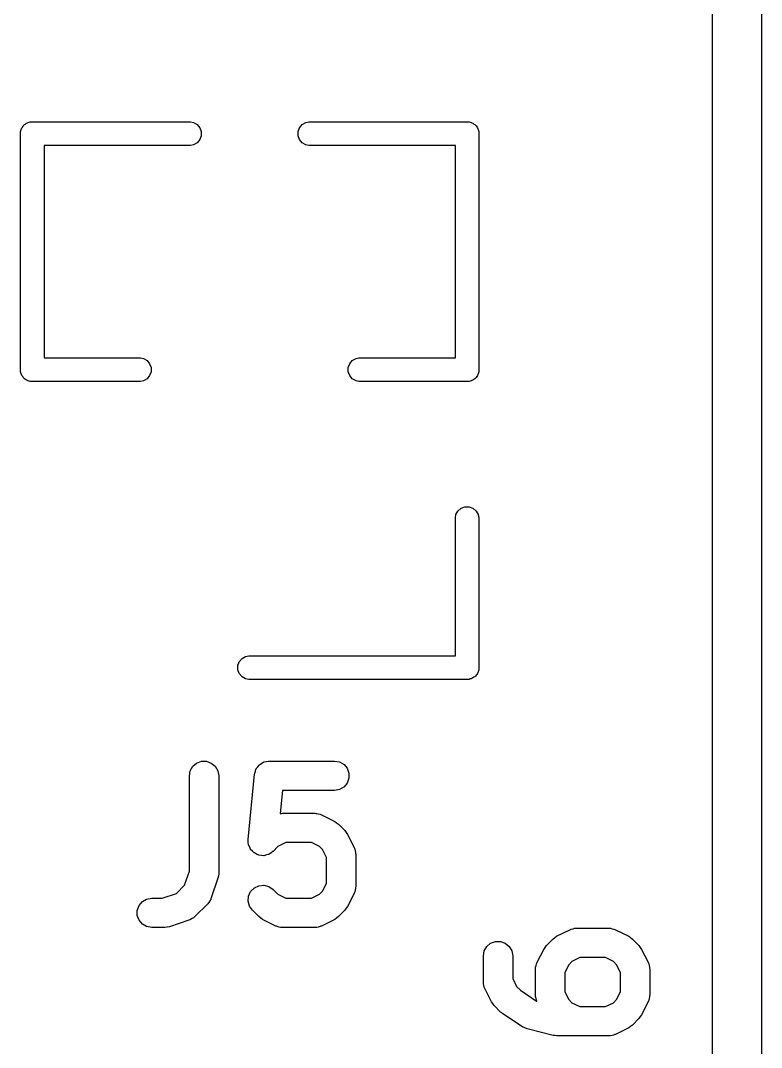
# Model space of a CAD drawing. Extents: x 10 to 287, y -200 to -10.
# Drawn here: x 135.99 to 139.77, y -119.03 to -113.79 of the extents above; entities that cross this region are included whole.
import ezdxf

# ---------------------------------------------------------------- set-up
doc = ezdxf.new("R2010")
doc.units = 0
doc.header["$MEASUREMENT"] = 0
doc.layers.add('BLACK', color=7, linetype='CONTINUOUS')

msp = doc.modelspace()

# ---------------------------------------------------------------- linework, layer by layer
at = {"layer": 'BLACK', "linetype": 'CONTINUOUS'}
for p, q in [((139.773, -81.6831), (139.773, -132.233)), ((139.523, -132.336), (139.523, -97.6737)), ((135.992, -114.351), (135.993, -114.346)), ((135.993, -114.346), (135.995, -114.342)), ((135.995, -114.342), (135.997, -114.337)), ((135.997, -114.337), (136.001, -114.332)), ((136.001, -114.332), (136.003, -114.328)), ((136.003, -114.328), (136.007, -114.324)), ((136.007, -114.324), (136.011, -114.32)), ((136.011, -114.32), (136.015, -114.318)), ((136.015, -114.318), (136.02, -114.314)), ((136.02, -114.314), (136.025, -114.312)), ((136.025, -114.312), (136.029, -114.31)), ((136.029, -114.31), (136.034, -114.309)), ((136.034, -114.309), (136.039, -114.307)), ((136.039, -114.307), (136.045, -114.307)), ((136.045, -114.307), (136.045, -114.307)), ((136.045, -114.307), (136.858, -114.307)), ((136.858, -114.307), (136.873, -114.31)), ((136.873, -114.31), (136.892, -114.32)), ((136.892, -114.32), (136.905, -114.337)), ((136.905, -114.337), (136.912, -114.356)), ((137.408, -114.356), (137.415, -114.337)), ((137.415, -114.337), (137.428, -114.32)), ((137.428, -114.32), (137.447, -114.31)), ((137.447, -114.31), (137.462, -114.307)), ((137.462, -114.307), (138.275, -114.307)), ((138.275, -114.307), (138.281, -114.307)), ((138.275, -114.307), (138.275, -114.307)), ((138.281, -114.307), (138.286, -114.309)), ((138.286, -114.309), (138.291, -114.31)), ((138.291, -114.31), (138.295, -114.312)), ((138.295, -114.312), (138.3, -114.314)), ((138.3, -114.314), (138.305, -114.318)), ((138.305, -114.318), (138.309, -114.32)), ((138.309, -114.32), (138.313, -114.324)), ((138.313, -114.324), (138.317, -114.328)), ((138.317, -114.328), (138.319, -114.332)), ((138.319, -114.332), (138.323, -114.337)), ((138.323, -114.337), (138.325, -114.342)), ((138.325, -114.342), (138.327, -114.346)), ((138.327, -114.346), (138.328, -114.351)), ((135.99, -114.356), (135.992, -114.351)), ((135.99, -114.362), (135.99, -114.356)), ((135.99, -115.577), (135.99, -114.362)), ((136.905, -114.397), (136.892, -114.414)), ((136.912, -114.378), (136.905, -114.397)), ((136.912, -114.356), (136.912, -114.378)), ((137.408, -114.378), (137.408, -114.356)), ((137.415, -114.397), (137.408, -114.378)), ((137.428, -114.414), (137.415, -114.397)), ((138.328, -114.351), (138.33, -114.356)), ((138.33, -114.356), (138.33, -114.362)), ((138.33, -114.362), (138.33, -114.362)), ((138.33, -114.362), (138.33, -115.577)), ((136.858, -114.427), (136.11, -114.427)), ((136.11, -114.427), (136.11, -115.512)), ((136.873, -114.424), (136.858, -114.427)), ((136.892, -114.414), (136.873, -114.424)), ((137.447, -114.424), (137.428, -114.414)), ((137.462, -114.427), (137.447, -114.424)), ((138.21, -114.427), (137.462, -114.427)), ((138.21, -115.512), (138.21, -114.427)), ((136.11, -115.512), (136.602, -115.512)), ((136.602, -115.512), (136.617, -115.515)), ((136.617, -115.515), (136.636, -115.525)), ((136.636, -115.525), (136.649, -115.542)), ((136.649, -115.542), (136.657, -115.561)), ((137.663, -115.561), (137.671, -115.542)), ((137.671, -115.542), (137.684, -115.525)), ((137.684, -115.525), (137.703, -115.515)), ((137.703, -115.515), (137.718, -115.512)), ((137.718, -115.512), (138.21, -115.512)), ((135.99, -115.583), (135.99, -115.577)), ((135.99, -115.577), (135.99, -115.577)), ((135.992, -115.588), (135.99, -115.583)), ((135.993, -115.593), (135.992, -115.588)), ((135.995, -115.597), (135.993, -115.593)), ((135.997, -115.602), (135.995, -115.597)), ((136.001, -115.607), (135.997, -115.602)), ((136.003, -115.611), (136.001, -115.607)), ((136.649, -115.602), (136.636, -115.619)), ((136.657, -115.583), (136.649, -115.602)), ((136.657, -115.561), (136.657, -115.583)), ((137.663, -115.583), (137.663, -115.561)), ((137.671, -115.602), (137.663, -115.583)), ((137.684, -115.619), (137.671, -115.602)), ((138.319, -115.607), (138.317, -115.611)), ((138.323, -115.602), (138.319, -115.607)), ((138.325, -115.597), (138.323, -115.602)), ((138.327, -115.593), (138.325, -115.597)), ((138.328, -115.588), (138.327, -115.593)), ((138.33, -115.583), (138.328, -115.588)), ((138.33, -115.577), (138.33, -115.577)), ((138.33, -115.577), (138.33, -115.583)), ((136.007, -115.615), (136.003, -115.611)), ((136.011, -115.619), (136.007, -115.615)), ((136.015, -115.621), (136.011, -115.619)), ((136.02, -115.625), (136.015, -115.621)), ((136.025, -115.627), (136.02, -115.625)), ((136.029, -115.629), (136.025, -115.627)), ((136.034, -115.63), (136.029, -115.629)), ((136.039, -115.632), (136.034, -115.63)), ((136.045, -115.632), (136.039, -115.632)), ((136.602, -115.632), (136.045, -115.632)), ((136.045, -115.632), (136.045, -115.632)), ((136.617, -115.629), (136.602, -115.632)), ((136.636, -115.619), (136.617, -115.629)), ((137.703, -115.629), (137.684, -115.619)), ((137.718, -115.632), (137.703, -115.629)), ((138.275, -115.632), (137.718, -115.632)), ((138.281, -115.632), (138.275, -115.632)), ((138.275, -115.632), (138.275, -115.632)), ((138.286, -115.63), (138.281, -115.632)), ((138.291, -115.629), (138.286, -115.63)), ((138.295, -115.627), (138.291, -115.629)), ((138.3, -115.625), (138.295, -115.627)), ((138.305, -115.621), (138.3, -115.625)), ((138.309, -115.619), (138.305, -115.621)), ((138.313, -115.615), (138.309, -115.619)), ((138.317, -115.611), (138.313, -115.615)), ((138.223, -116.293), (138.24, -116.279)), ((138.24, -116.279), (138.259, -116.272)), ((138.259, -116.272), (138.281, -116.272)), ((138.281, -116.272), (138.3, -116.279)), ((138.3, -116.279), (138.317, -116.293)), ((138.21, -116.327), (138.213, -116.311)), ((138.21, -117.032), (138.21, -116.327)), ((138.213, -116.311), (138.223, -116.293)), ((138.317, -116.293), (138.327, -116.311)), ((138.327, -116.311), (138.33, -116.327)), ((138.33, -116.327), (138.33, -117.097)), ((137.1, -117.081), (137.107, -117.062)), ((137.107, -117.062), (137.121, -117.045)), ((137.121, -117.045), (137.139, -117.035)), ((137.139, -117.035), (137.155, -117.032)), ((137.155, -117.032), (138.21, -117.032)), ((137.1, -117.103), (137.1, -117.081)), ((137.107, -117.122), (137.1, -117.103)), ((137.121, -117.139), (137.107, -117.122)), ((138.319, -117.127), (138.317, -117.131)), ((138.323, -117.122), (138.319, -117.127)), ((138.325, -117.117), (138.323, -117.122)), ((138.327, -117.113), (138.325, -117.117)), ((138.328, -117.108), (138.327, -117.113)), ((138.33, -117.103), (138.328, -117.108)), ((138.33, -117.097), (138.33, -117.097)), ((138.33, -117.097), (138.33, -117.103)), ((137.139, -117.149), (137.121, -117.139)), ((137.155, -117.152), (137.139, -117.149)), ((138.275, -117.152), (137.155, -117.152)), ((138.281, -117.152), (138.275, -117.152)), ((138.275, -117.152), (138.275, -117.152)), ((138.286, -117.15), (138.281, -117.152)), ((138.291, -117.149), (138.286, -117.15)), ((138.295, -117.147), (138.291, -117.149)), ((138.3, -117.145), (138.295, -117.147)), ((138.305, -117.141), (138.3, -117.145)), ((138.309, -117.139), (138.305, -117.141)), ((138.313, -117.135), (138.309, -117.139)), ((138.317, -117.131), (138.313, -117.135)), ((136.856, -117.618), (136.869, -117.595)), ((136.869, -117.595), (136.889, -117.579)), ((136.889, -117.579), (136.914, -117.57)), ((136.914, -117.57), (136.94, -117.57)), ((136.94, -117.57), (136.964, -117.579)), ((136.964, -117.579), (136.984, -117.595)), ((136.984, -117.595), (136.997, -117.618)), ((137.195, -117.606), (137.202, -117.598)), ((137.202, -117.598), (137.208, -117.59)), ((137.208, -117.59), (137.21, -117.588)), ((137.21, -117.588), (137.212, -117.586)), ((137.212, -117.586), (137.221, -117.581)), ((137.221, -117.581), (137.229, -117.575)), ((137.229, -117.575), (137.232, -117.575)), ((137.232, -117.575), (137.234, -117.573)), ((137.234, -117.573), (137.244, -117.571)), ((137.244, -117.571), (137.254, -117.569)), ((137.254, -117.569), (137.257, -117.569)), ((137.257, -117.569), (137.26, -117.569)), ((137.26, -117.569), (137.593, -117.569)), ((137.593, -117.569), (137.619, -117.573)), ((137.619, -117.573), (137.642, -117.586)), ((137.642, -117.586), (137.658, -117.606)), ((136.852, -117.644), (136.856, -117.618)), ((136.852, -118.131), (136.852, -117.644)), ((136.997, -117.618), (137.002, -117.644)), ((137.002, -117.644), (137.002, -118.144)), ((137.152, -117.97), (137.185, -117.636)), ((137.185, -117.636), (137.186, -117.633)), ((137.186, -117.631), (137.19, -117.621)), ((137.186, -117.633), (137.186, -117.631)), ((137.19, -117.621), (137.192, -117.611)), ((137.192, -117.611), (137.194, -117.609)), ((137.194, -117.609), (137.195, -117.606)), ((137.658, -117.606), (137.667, -117.631)), ((137.667, -117.631), (137.667, -117.657)), ((137.642, -117.701), (137.619, -117.714)), ((137.658, -117.681), (137.642, -117.701)), ((137.667, -117.657), (137.658, -117.681)), ((137.328, -117.719), (137.316, -117.836)), ((137.593, -117.719), (137.328, -117.719)), ((137.619, -117.714), (137.593, -117.719)), ((137.316, -117.836), (137.318, -117.836)), ((137.318, -117.836), (137.322, -117.836)), ((137.322, -117.836), (137.327, -117.835)), ((137.327, -117.835), (137.493, -117.835)), ((137.493, -117.835), (137.498, -117.836)), ((137.498, -117.836), (137.502, -117.836)), ((137.502, -117.836), (137.51, -117.838)), ((137.51, -117.838), (137.519, -117.84)), ((137.519, -117.84), (137.523, -117.842)), ((137.523, -117.842), (137.527, -117.843)), ((137.527, -117.843), (137.594, -117.877)), ((137.594, -117.877), (137.603, -117.884)), ((137.603, -117.884), (137.613, -117.891)), ((137.613, -117.891), (137.646, -117.924)), ((137.646, -117.924), (137.653, -117.934)), ((137.653, -117.934), (137.66, -117.943)), ((137.66, -117.943), (137.694, -118.01)), ((137.153, -117.983), (137.152, -117.97)), ((137.152, -117.97), (137.152, -117.97)), ((137.152, -117.97), (137.152, -117.97)), ((137.154, -117.996), (137.153, -117.983)), ((137.16, -118.008), (137.154, -117.996)), ((137.154, -117.996), (137.154, -117.996)), ((137.154, -117.996), (137.154, -117.996)), ((137.165, -118.019), (137.16, -118.008)), ((137.304, -118.005), (137.28, -118.03)), ((137.344, -117.985), (137.304, -118.005)), ((137.476, -117.985), (137.344, -117.985)), ((137.516, -118.005), (137.476, -117.985)), ((137.532, -118.021), (137.516, -118.005)), ((137.694, -118.01), (137.695, -118.014)), ((137.695, -118.014), (137.697, -118.018)), ((137.697, -118.018), (137.699, -118.027)), ((137.165, -118.02), (137.165, -118.019)), ((137.174, -118.029), (137.165, -118.02)), ((137.165, -118.02), (137.165, -118.02)), ((137.183, -118.038), (137.174, -118.029)), ((137.184, -118.038), (137.183, -118.038)), ((137.183, -118.038), (137.183, -118.038)), ((137.195, -118.044), (137.184, -118.038)), ((137.206, -118.049), (137.195, -118.044)), ((137.207, -118.049), (137.206, -118.049)), ((137.22, -118.051), (137.207, -118.049)), ((137.207, -118.049), (137.207, -118.049)), ((137.232, -118.052), (137.22, -118.051)), ((137.233, -118.052), (137.232, -118.052)), ((137.245, -118.048), (137.233, -118.052)), ((137.233, -118.052), (137.233, -118.052)), ((137.258, -118.045), (137.245, -118.048)), ((137.269, -118.038), (137.258, -118.045)), ((137.258, -118.045), (137.258, -118.045)), ((137.258, -118.045), (137.258, -118.045)), ((137.279, -118.031), (137.269, -118.038)), ((137.28, -118.03), (137.279, -118.03)), ((137.279, -118.03), (137.279, -118.031)), ((137.552, -118.061), (137.532, -118.021)), ((137.552, -118.193), (137.552, -118.061)), ((137.699, -118.027), (137.701, -118.035)), ((137.701, -118.035), (137.701, -118.039)), ((137.701, -118.039), (137.702, -118.044)), ((137.702, -118.044), (137.702, -118.21)), ((136.828, -118.203), (136.852, -118.131)), ((136.998, -118.167), (136.964, -118.267)), ((137, -118.156), (136.998, -118.167)), ((137.002, -118.144), (137, -118.156)), ((136.786, -118.245), (136.828, -118.203)), ((137.165, -118.234), (137.184, -118.216)), ((137.184, -118.216), (137.207, -118.205)), ((137.207, -118.205), (137.233, -118.202)), ((137.233, -118.202), (137.258, -118.209)), ((137.258, -118.209), (137.28, -118.224)), ((137.28, -118.224), (137.304, -118.249)), ((137.532, -118.233), (137.552, -118.193)), ((137.699, -118.227), (137.697, -118.236)), ((137.701, -118.219), (137.699, -118.227)), ((137.702, -118.21), (137.701, -118.215)), ((137.701, -118.215), (137.701, -118.219)), ((136.612, -118.286), (136.634, -118.273)), ((136.634, -118.273), (136.66, -118.269)), ((136.66, -118.269), (136.714, -118.269)), ((136.714, -118.269), (136.786, -118.245)), ((136.961, -118.275), (136.956, -118.283)), ((136.962, -118.271), (136.961, -118.275)), ((136.964, -118.267), (136.962, -118.271)), ((137.152, -118.284), (137.154, -118.258)), ((137.154, -118.258), (137.165, -118.234)), ((137.304, -118.249), (137.344, -118.269)), ((137.344, -118.269), (137.476, -118.269)), ((137.476, -118.269), (137.516, -118.249)), ((137.516, -118.249), (137.532, -118.233)), ((137.694, -118.244), (137.66, -118.311)), ((137.695, -118.24), (137.694, -118.244)), ((137.697, -118.236), (137.695, -118.24)), ((136.586, -118.331), (136.595, -118.306)), ((136.586, -118.357), (136.586, -118.331)), ((136.595, -118.306), (136.612, -118.286)), ((136.946, -118.297), (136.88, -118.363)), ((136.949, -118.293), (136.946, -118.297)), ((136.952, -118.29), (136.949, -118.293)), ((136.956, -118.283), (136.952, -118.29)), ((137.159, -118.309), (137.152, -118.284)), ((137.174, -118.33), (137.159, -118.309)), ((137.207, -118.363), (137.174, -118.33)), ((137.646, -118.33), (137.613, -118.363)), ((137.653, -118.32), (137.646, -118.33)), ((137.66, -118.311), (137.653, -118.32)), ((136.595, -118.381), (136.586, -118.357)), ((136.612, -118.401), (136.595, -118.381)), ((136.85, -118.381), (136.75, -118.415)), ((136.854, -118.379), (136.85, -118.381)), ((136.858, -118.378), (136.854, -118.379)), ((136.866, -118.373), (136.858, -118.378)), ((136.873, -118.369), (136.866, -118.373)), ((136.876, -118.366), (136.873, -118.369)), ((136.88, -118.363), (136.876, -118.366)), ((137.217, -118.37), (137.207, -118.363)), ((137.226, -118.377), (137.217, -118.37)), ((137.293, -118.411), (137.226, -118.377)), ((137.594, -118.377), (137.527, -118.411)), ((137.603, -118.37), (137.594, -118.377)), ((137.613, -118.363), (137.603, -118.37)), ((136.634, -118.414), (136.612, -118.401)), ((136.66, -118.419), (136.634, -118.414)), ((136.727, -118.419), (136.66, -118.419)), ((136.739, -118.417), (136.727, -118.419)), ((136.75, -118.415), (136.739, -118.417)), ((137.297, -118.412), (137.293, -118.411)), ((137.301, -118.414), (137.297, -118.412)), ((137.31, -118.416), (137.301, -118.414)), ((137.318, -118.418), (137.31, -118.416)), ((137.322, -118.418), (137.318, -118.418)), ((137.327, -118.419), (137.322, -118.418)), ((137.493, -118.419), (137.327, -118.419)), ((137.498, -118.418), (137.493, -118.419)), ((137.502, -118.418), (137.498, -118.418)), ((137.51, -118.416), (137.502, -118.418)), ((137.519, -118.414), (137.51, -118.416)), ((137.523, -118.412), (137.519, -118.414)), ((137.527, -118.411), (137.523, -118.412)), ((138.727, -118.463), (138.794, -118.43)), ((138.794, -118.43), (138.798, -118.428)), ((138.798, -118.428), (138.802, -118.426)), ((138.802, -118.426), (138.811, -118.425)), ((138.811, -118.425), (138.819, -118.422)), ((138.819, -118.422), (138.823, -118.422)), ((138.823, -118.422), (138.828, -118.422)), ((138.828, -118.422), (138.994, -118.422)), ((138.994, -118.422), (138.999, -118.422)), ((138.999, -118.422), (139.003, -118.422)), ((139.003, -118.422), (139.011, -118.425)), ((139.011, -118.425), (139.02, -118.426)), ((139.02, -118.426), (139.024, -118.428)), ((139.024, -118.428), (139.028, -118.43)), ((139.028, -118.43), (139.095, -118.463)), ((138.39, -118.498), (138.415, -118.489)), ((138.415, -118.489), (138.441, -118.489)), ((138.441, -118.489), (138.465, -118.498)), ((138.675, -118.51), (138.708, -118.477)), ((138.708, -118.477), (138.718, -118.47)), ((138.718, -118.47), (138.727, -118.463)), ((139.095, -118.463), (139.104, -118.47)), ((139.104, -118.47), (139.114, -118.477)), ((139.114, -118.477), (139.147, -118.51)), ((138.353, -118.563), (138.357, -118.538)), ((138.357, -118.538), (138.37, -118.515)), ((138.37, -118.515), (138.39, -118.498)), ((138.465, -118.498), (138.485, -118.515)), ((138.485, -118.515), (138.498, -118.538)), ((138.498, -118.538), (138.503, -118.563)), ((138.627, -118.596), (138.661, -118.53)), ((138.661, -118.53), (138.668, -118.52)), ((138.668, -118.52), (138.675, -118.51)), ((139.147, -118.51), (139.154, -118.52)), ((139.154, -118.52), (139.161, -118.53)), ((139.161, -118.53), (139.195, -118.596)), ((138.353, -118.697), (138.353, -118.563)), ((138.503, -118.563), (138.503, -118.679)), ((138.805, -118.592), (138.789, -118.608)), ((138.845, -118.572), (138.805, -118.592)), ((138.977, -118.572), (138.845, -118.572)), ((139.017, -118.592), (138.977, -118.572)), ((139.033, -118.608), (139.017, -118.592)), ((138.619, -118.63), (138.62, -118.626)), ((138.619, -118.763), (138.619, -118.63)), ((138.62, -118.621), (138.622, -118.613)), ((138.62, -118.626), (138.62, -118.621)), ((138.622, -118.613), (138.624, -118.604)), ((138.624, -118.604), (138.626, -118.601)), ((138.626, -118.601), (138.627, -118.596)), ((138.789, -118.608), (138.769, -118.648)), ((139.053, -118.648), (139.033, -118.608)), ((139.195, -118.596), (139.196, -118.601)), ((139.196, -118.601), (139.198, -118.604)), ((139.198, -118.604), (139.2, -118.613)), ((139.2, -118.613), (139.202, -118.621)), ((139.202, -118.621), (139.202, -118.626)), ((139.202, -118.626), (139.203, -118.63)), ((139.203, -118.63), (139.203, -118.763)), ((138.353, -118.701), (138.353, -118.697)), ((138.503, -118.679), (138.523, -118.719)), ((138.769, -118.648), (138.769, -118.746)), ((139.053, -118.746), (139.053, -118.648)), ((138.353, -118.705), (138.353, -118.701)), ((138.356, -118.714), (138.353, -118.705)), ((138.357, -118.722), (138.356, -118.714)), ((138.359, -118.726), (138.357, -118.722)), ((138.361, -118.73), (138.359, -118.726)), ((138.394, -118.797), (138.361, -118.73)), ((138.523, -118.719), (138.542, -118.738)), ((138.542, -118.738), (138.625, -118.794)), ((138.769, -118.746), (138.789, -118.786)), ((139.033, -118.786), (139.053, -118.746)), ((138.401, -118.807), (138.394, -118.797)), ((138.62, -118.768), (138.619, -118.763)), ((138.62, -118.772), (138.62, -118.768)), ((138.622, -118.78), (138.62, -118.772)), ((138.624, -118.789), (138.622, -118.78)), ((138.626, -118.793), (138.624, -118.789)), ((138.625, -118.794), (138.626, -118.794)), ((138.626, -118.794), (138.626, -118.793)), ((138.789, -118.786), (138.805, -118.802)), ((138.805, -118.802), (138.845, -118.822)), ((138.977, -118.822), (139.017, -118.802)), ((139.017, -118.802), (139.033, -118.786)), ((139.195, -118.797), (139.161, -118.864)), ((139.196, -118.793), (139.195, -118.797)), ((139.198, -118.789), (139.196, -118.793)), ((139.2, -118.78), (139.198, -118.789)), ((139.202, -118.772), (139.2, -118.78)), ((139.203, -118.763), (139.202, -118.768)), ((139.202, -118.768), (139.202, -118.772)), ((138.408, -118.816), (138.401, -118.807)), ((138.441, -118.85), (138.408, -118.816)), ((138.447, -118.854), (138.441, -118.85)), ((138.453, -118.859), (138.447, -118.854)), ((138.845, -118.822), (138.977, -118.822)), ((138.553, -118.926), (138.453, -118.859)), ((139.147, -118.883), (139.114, -118.916)), ((139.154, -118.873), (139.147, -118.883)), ((139.161, -118.864), (139.154, -118.873)), ((138.564, -118.931), (138.553, -118.926)), ((138.576, -118.936), (138.564, -118.931)), ((138.709, -118.969), (138.576, -118.936)), ((139.095, -118.93), (139.028, -118.964)), ((139.104, -118.923), (139.095, -118.93)), ((139.114, -118.916), (139.104, -118.923)), ((138.719, -118.97), (138.709, -118.969)), ((138.728, -118.972), (138.719, -118.97)), ((138.994, -118.972), (138.728, -118.972)), ((138.999, -118.971), (138.994, -118.972)), ((139.003, -118.971), (138.999, -118.971)), ((139.011, -118.969), (139.003, -118.971)), ((139.02, -118.967), (139.011, -118.969)), ((139.024, -118.965), (139.02, -118.967)), ((139.028, -118.964), (139.024, -118.965))]:
    msp.add_line(p, q, dxfattribs=at)

doc.saveas('drawing.dxf')
